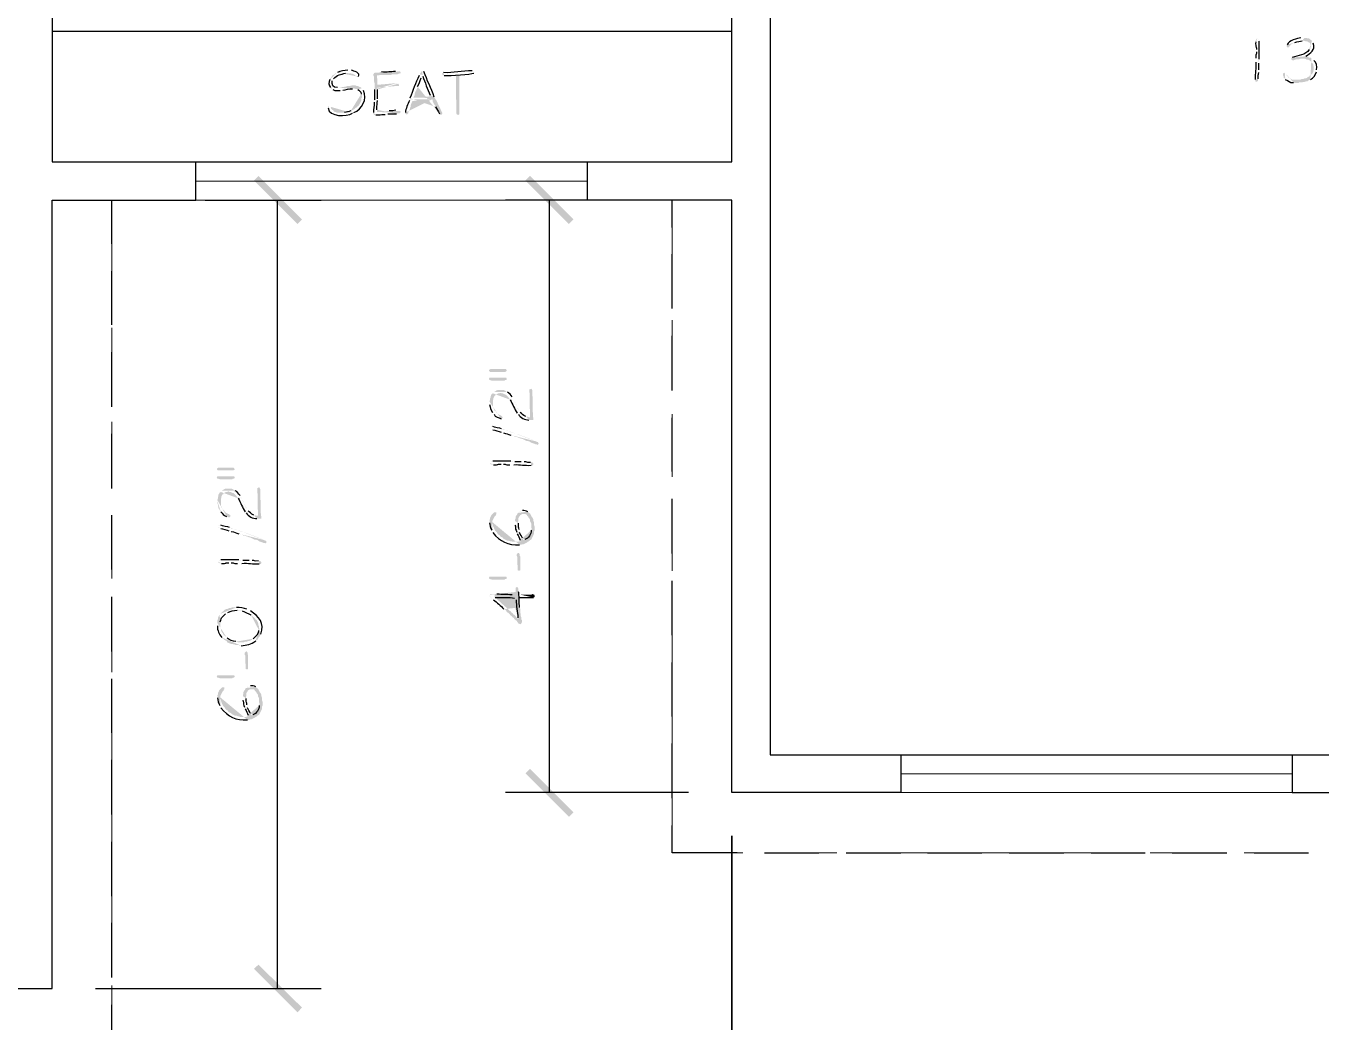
# Model space of a CAD drawing. Header units: inches. Extents: x -167 to 6071, y -6287 to -2731.
# Drawn here: x 494.5 to 613.6, y -6073.2 to -5981.6 of the extents above; entities that cross this region are included whole.
import ezdxf

# ---------------------------------------------------------------- set-up
doc = ezdxf.new("R2010")
doc.units = ezdxf.units.IN
doc.header["$LTSCALE"] = 96
doc.header["$MEASUREMENT"] = 0
doc.linetypes.add('Dash', pattern=[0.225, 0.15, -0.075])
doc.layers.add('Doors', color=5, linetype='Continuous', lineweight=9)
doc.layers.add('Furniture', color=7, linetype='Continuous', lineweight=5, true_color=0x994d00)
doc.layers.add('PDF_Geometry', color=7, linetype='Continuous', true_color=0x4a4a4a)
doc.layers.add('PDF_Solid Fills', color=7, linetype='Continuous')

msp = doc.modelspace()

# ---------------------------------------------------------------- hatches: boundary and pattern name
at = {"layer": 'PDF_Solid Fills', "transparency": 33554559}
h = msp.add_hatch(color=256, dxfattribs=at)
h.paths.add_polyline_path([(607.74, -5982.71), (607.64, -5982.76), (607.58, -5982.92), (607.58, -5983.03)], flags=0)
h.paths.add_polyline_path([(607.64, -5983.72), (607.64, -5983.94)], flags=0)
h.paths.add_polyline_path([(607.58, -5984.52), (607.58, -5984.9)], flags=0)
h.paths.add_polyline_path([(607.53, -5986.5), (607.53, -5986.66), (607.64, -5986.71), (607.74, -5986.66), (607.8, -5986.6), (607.8, -5986.44)], flags=0)
h.paths.add_polyline_path([(607.85, -5985.86), (607.85, -5985.59)], flags=0)
h.paths.add_polyline_path([(607.85, -5985), (607.85, -5984.74), (607.9, -5984.63)], flags=0)
h.paths.add_polyline_path([(607.9, -5982.98), (607.9, -5982.87), (607.85, -5982.76)], flags=0)
h = msp.add_hatch(color=256, dxfattribs=at)
h.paths.add_polyline_path([(611.9, -5982.66), (611.74, -5982.66)], flags=0)
h.paths.add_polyline_path([(610.46, -5983.3), (610.41, -5983.4), (610.46, -5983.51), (610.52, -5983.56), (610.57, -5983.56), (610.68, -5983.46), (610.73, -5983.4), (610.78, -5983.3), (610.89, -5983.24), (610.94, -5983.19), (611.05, -5983.14), (611.16, -5983.08)], flags=0)
h.paths.add_polyline_path([(611.85, -5982.92), (612.76, -5982.92), (612.65, -5982.87), (612.6, -5982.82), (612.54, -5982.76), (612.44, -5982.71), (612.33, -5982.71), (612.22, -5982.66), (612.06, -5982.66)], flags=0)
h = msp.add_hatch(color=256, dxfattribs=at)
h.paths.add_polyline_path([(612.76, -5982.92), (611.96, -5982.92), (612.01, -5982.92), (612.17, -5982.98), (612.28, -5982.98), (612.38, -5983.03), (612.44, -5983.08), (612.49, -5983.08), (612.6, -5983.19), (612.6, -5983.3), (612.65, -5983.4), (612.65, -5983.46), (612.6, -5983.56), (612.6, -5983.67), (612.49, -5983.72)], flags=0)
h.paths.add_polyline_path([(610.94, -5984.47), (610.84, -5984.52), (610.84, -5984.58), (610.89, -5984.68), (611, -5984.74), (611.05, -5984.74), (611.16, -5984.68), (611.32, -5984.63), (611.58, -5984.63), (611.69, -5984.58), (611.9, -5984.58), (612.7, -5984.52), (612.6, -5984.47), (612.49, -5984.47), (612.38, -5984.42), (612.28, -5984.36), (612.12, -5984.36), (612.17, -5984.36)], flags=0)
h.paths.add_polyline_path([(612.86, -5983.14), (612.81, -5983.03)], flags=0)
h = msp.add_hatch(color=256, dxfattribs=at)
h.paths.add_polyline_path([(612.7, -5984.52), (611.9, -5984.58), (612.12, -5984.58), (612.33, -5984.68), (612.44, -5984.68), (612.54, -5984.74), (612.65, -5984.84), (612.7, -5984.9), (612.81, -5985), (612.86, -5985.11), (612.86, -5985.22), (612.92, -5985.32), (612.92, -5985.59), (612.86, -5985.7), (612.86, -5985.8), (612.81, -5985.91), (612.76, -5985.96), (612.65, -5986.07), (612.54, -5986.12), (612.49, -5986.23), (612.44, -5986.23), (612.33, -5986.28), (612.28, -5986.34), (612.17, -5986.39), (612.06, -5986.39), (611.96, -5986.44), (611.8, -5986.44), (611.69, -5986.5), (611.32, -5986.5), (612.49, -5986.55), (612.6, -5986.5)], flags=0)
h.paths.add_polyline_path([(613.18, -5985.8), (613.18, -5985.59)], flags=0)
h.paths.add_polyline_path([(612.92, -5984.74), (612.86, -5984.68), (612.81, -5984.63)], flags=0)
h = msp.add_hatch(color=256, dxfattribs=at)
h.paths.add_polyline_path([(524.17, -5985.64), (524.12, -5985.64)], flags=0)
h.paths.add_polyline_path([(523.16, -5985.86), (523.1, -5985.86), (524.17, -5985.91), (524.33, -5985.91), (524.44, -5985.96), (524.54, -5985.96), (524.76, -5986.07), (524.86, -5986.18), (524.92, -5986.18), (524.92, -5986.23), (525.02, -5986.28), (525.08, -5986.23)], flags=0)
h.paths.add_polyline_path([(524.44, -5985.64), (524.28, -5985.64)], flags=0)
h = msp.add_hatch(color=256, dxfattribs=at)
h.paths.add_polyline_path([(528.81, -5985.7), (528.65, -5985.75), (528.49, -5985.75)], flags=0)
h.paths.add_polyline_path([(527.21, -5985.8), (527.1, -5985.8), (527, -5985.86), (526.62, -5985.86), (526.52, -5985.91), (526.46, -5986.02), (526.46, -5986.12), (526.52, -5986.23), (526.52, -5986.66), (526.57, -5986.82), (526.57, -5987.03), (526.84, -5986.98), (526.84, -5986.44), (526.78, -5986.34), (526.78, -5986.12), (526.94, -5986.12), (527.05, -5986.07), (528.06, -5986.07), (528.22, -5986.02), (528.65, -5986.02), (528.76, -5985.96), (528.81, -5985.96), (528.92, -5985.91), (528.97, -5985.91), (528.97, -5985.86), (528.92, -5985.75)], flags=0)
h = msp.add_hatch(color=256, dxfattribs=at)
h.paths.add_polyline_path([(530.94, -5985.7), (530.89, -5985.75), (530.89, -5985.8), (530.78, -5985.91), (530.73, -5986.02), (531, -5986.07), (531, -5986.18)], flags=0)
h.paths.add_polyline_path([(531.69, -5987.94), (531.74, -5988.04), (530.14, -5988.15), (532.12, -5988.2), (532.06, -5988.1)], flags=0)
h.paths.add_polyline_path([(531.1, -5985.75), (531.05, -5985.7)], flags=0)
h = msp.add_hatch(color=256, dxfattribs=at)
h.paths.add_polyline_path([(535.58, -5985.7), (535.53, -5985.7)], flags=0)
h.paths.add_polyline_path([(532.92, -5985.86), (532.81, -5985.91), (532.81, -5986.02), (532.86, -5986.12), (532.97, -5986.12)], flags=0)
h.paths.add_polyline_path([(535.69, -5985.91), (535.74, -5985.8), (535.69, -5985.75)], flags=0)
h = msp.add_hatch(color=256, dxfattribs=at)
h.paths.add_polyline_path([(523.1, -5985.86), (523, -5985.91), (522.89, -5986.02), (522.68, -5986.12), (522.57, -5986.34), (522.46, -5986.39), (522.46, -5986.5)], flags=0)
h.paths.add_polyline_path([(522.52, -5987.24), (522.57, -5987.35), (522.62, -5987.35), (522.73, -5987.4)], flags=0)
h.paths.add_polyline_path([(523.42, -5987.51), (523.53, -5987.51), (523.64, -5987.46)], flags=0)
h.paths.add_polyline_path([(524.54, -5987.35), (524.65, -5987.3), (525.4, -5987.3), (525.34, -5987.24), (523.16, -5987.24)], flags=0)
h.paths.add_polyline_path([(522.68, -5986.6), (522.73, -5986.5), (522.78, -5986.44)], flags=0)
h.paths.add_polyline_path([(523.9, -5985.91), (524.17, -5985.91)], flags=0)
h = msp.add_hatch(color=256, dxfattribs=at)
h.paths.add_polyline_path([(528.65, -5986.82), (526.84, -5986.98), (526.57, -5987.03), (526.57, -5987.4)], flags=0)
h.paths.add_polyline_path([(526.57, -5988.36), (526.57, -5988.47), (526.52, -5988.58)], flags=0)
h.paths.add_polyline_path([(526.46, -5989.54), (526.46, -5989.64), (526.52, -5989.7), (526.57, -5989.75), (526.68, -5989.75)], flags=0)
h.paths.add_polyline_path([(527.53, -5989.7), (527.64, -5989.7), (527.8, -5989.64)], flags=0)
h.paths.add_polyline_path([(528.6, -5989.64), (528.76, -5989.59), (528.86, -5989.59), (528.92, -5989.54), (526.78, -5989.48), (526.78, -5989.27)], flags=0)
h.paths.add_polyline_path([(526.84, -5988.42), (526.84, -5988.26)], flags=0)
h.paths.add_polyline_path([(526.84, -5987.4), (526.84, -5987.24), (528.65, -5987.08), (528.81, -5987.08), (528.81, -5986.98), (528.76, -5986.87)], flags=0)
h = msp.add_hatch(color=256, dxfattribs=at)
h.paths.add_polyline_path([(530.73, -5986.02), (530.68, -5986.12)], flags=0)
h.paths.add_polyline_path([(529.82, -5988.2), (529.77, -5988.31), (531.85, -5988.31), (531.9, -5988.36), (531.9, -5988.47), (532.06, -5988.79), (532.17, -5988.9), (532.17, -5989)], flags=0)
h.paths.add_polyline_path([(532.54, -5989.64), (532.65, -5989.75), (532.76, -5989.7), (532.81, -5989.59), (532.33, -5988.58), (532.22, -5988.36), (532.17, -5988.31), (532.12, -5988.2), (530.14, -5988.15), (530.2, -5988.04), (530.25, -5987.94), (530.25, -5987.83), (530.3, -5987.67), (530.36, -5987.56), (530.41, -5987.46), (530.46, -5987.35), (530.46, -5987.3), (530.52, -5987.24), (530.52, -5987.14)], flags=0)
h.paths.add_polyline_path([(530.84, -5986.34), (530.94, -5986.23), (531, -5986.07)], flags=0)
for points in [[(534.36, -5986.07), (534.04, -5986.07), (534.09, -5989.59), (534.14, -5989.7), (534.25, -5989.75), (534.36, -5989.7), (534.36, -5989.59)], [(524.65, -5987.03), (524.49, -5987.03), (524.33, -5987.08), (524.06, -5987.08), (523.96, -5987.14), (523.85, -5987.14), (523.74, -5987.19), (523.58, -5987.19), (523.48, -5987.24), (523.16, -5987.24), (525.34, -5987.24), (525.13, -5987.14), (525.02, -5987.08), (524.92, -5987.08), (524.81, -5987.03)]]:
    msp.add_hatch(color=256, dxfattribs=at).paths.add_polyline_path(points)
h = msp.add_hatch(color=256, dxfattribs=at)
h.paths.add_polyline_path([(610.25, -5985.86), (610.14, -5985.91), (610.09, -5985.91), (610.09, -5986.12), (610.14, -5986.23), (610.14, -5986.34), (610.25, -5986.39), (610.3, -5986.5)], flags=0)
h.paths.add_polyline_path([(611.05, -5986.76), (611.16, -5986.82), (611.48, -5986.82), (611.58, -5986.76), (611.85, -5986.76), (611.96, -5986.71), (612.06, -5986.71), (612.22, -5986.66), (612.33, -5986.66), (612.38, -5986.6), (612.49, -5986.55), (611.32, -5986.5), (610.94, -5986.5), (610.84, -5986.44), (610.73, -5986.39), (610.62, -5986.34), (610.57, -5986.23), (610.46, -5986.18), (610.41, -5986.07), (610.41, -5986.02), (610.3, -5985.91)], flags=0)
h = msp.add_hatch(color=256, dxfattribs=at)
h.paths.add_polyline_path([(525.4, -5987.3), (524.65, -5987.3), (524.81, -5987.35), (524.92, -5987.35), (525.02, -5987.4)], flags=0)
h.paths.add_polyline_path([(525.34, -5987.83), (525.4, -5987.94), (525.4, -5988.15), (525.34, -5988.26), (525.34, -5988.47), (525.18, -5988.79), (525.08, -5988.9), (525.02, -5988.95), (524.92, -5989.06), (524.81, -5989.11), (524.76, -5989.16), (524.7, -5989.22), (524.38, -5989.38)], flags=0)
h.paths.add_polyline_path([(523.8, -5989.54), (523.42, -5989.54), (524.65, -5989.54)], flags=0)
h.paths.add_polyline_path([(525.56, -5987.51), (525.45, -5987.4)], flags=0)
h = msp.add_hatch(color=256, dxfattribs=at)
h.paths.add_polyline_path([(522.41, -5988.95), (522.3, -5989), (522.3, -5989.11)], flags=0)
h.paths.add_polyline_path([(524.54, -5989.59), (524.65, -5989.54), (523.1, -5989.54), (523, -5989.48), (522.94, -5989.48), (522.84, -5989.43), (522.78, -5989.32), (522.68, -5989.27), (522.57, -5989.16), (522.57, -5989.06), (522.52, -5989)], flags=0)
h = msp.add_hatch(color=256, dxfattribs=at)
h.paths.add_polyline_path([(529.77, -5988.31), (529.77, -5988.42)], flags=0)
h.paths.add_polyline_path([(529.4, -5989.54), (529.4, -5989.64), (529.5, -5989.7), (529.56, -5989.7), (529.61, -5989.64), (529.66, -5989.59), (529.66, -5989.48), (529.77, -5989.38), (529.82, -5989.16), (529.82, -5989.11), (529.88, -5989), (529.88, -5988.84), (529.93, -5988.74), (529.98, -5988.63), (530.04, -5988.52), (530.04, -5988.47), (531.85, -5988.31)], flags=0)
h = msp.add_hatch(color=256, dxfattribs=at)
h.paths.add_polyline_path([(528.76, -5989.32), (528.54, -5989.32)], flags=0)
h.paths.add_polyline_path([(527.9, -5989.38), (527.74, -5989.38), (527.64, -5989.43), (527.16, -5989.43), (527, -5989.48), (526.78, -5989.48), (528.92, -5989.54), (528.97, -5989.48), (528.92, -5989.38)], flags=0)
at = {"layer": 'PDF_Solid Fills', "true_color": 0x4a4a4a, "transparency": 33554559}
for points in [[(537.08, -6013.27), (537.13, -6013.32), (537.18, -6013.38), (538.57, -6013.38), (538.68, -6013.32), (538.73, -6013.27), (538.68, -6013.16), (538.62, -6013.11), (537.24, -6013.11), (537.13, -6013.16)], [(537.08, -6014.02), (537.13, -6014.12), (537.18, -6014.12), (537.34, -6014.18), (538.52, -6014.18), (538.57, -6014.12), (538.68, -6014.12), (538.73, -6014.02), (538.68, -6013.91), (537.13, -6013.91)], [(540.81, -6015.08), (540.86, -6017.54), (540.86, -6017.8), (541.18, -6017.8), (541.18, -6017.59), (541.13, -6017.54), (541.08, -6015.14), (541.08, -6015.08), (541.02, -6014.98), (540.97, -6014.92), (540.86, -6014.98), (540.81, -6014.98)], [(512.06, -6022.34), (512.17, -6022.44), (513.56, -6022.44), (513.66, -6022.39), (513.72, -6022.34), (513.66, -6022.23), (513.61, -6022.18), (512.22, -6022.18), (512.12, -6022.23)], [(512.06, -6023.08), (512.12, -6023.19), (512.17, -6023.19), (512.33, -6023.24), (513.5, -6023.24), (513.56, -6023.19), (513.66, -6023.19), (513.72, -6023.08), (513.66, -6022.98), (512.12, -6022.98)], [(515.8, -6024.15), (515.85, -6026.6), (515.85, -6026.87), (516.17, -6026.87), (516.17, -6026.66), (516.12, -6026.6), (516.06, -6024.2), (516.06, -6024.15), (516.01, -6024.04), (515.96, -6023.99), (515.85, -6024.04), (515.8, -6024.04)], [(539.64, -6030.18), (539.64, -6030.28), (539.69, -6030.39), (539.69, -6031.08), (539.74, -6031.19), (539.74, -6031.62), (539.85, -6031.67), (539.96, -6031.62), (539.96, -6030.34), (539.9, -6030.28), (539.9, -6030.12), (539.85, -6030.02), (539.8, -6030.02), (539.69, -6030.07)], [(537.34, -6032.2), (538.68, -6032.2), (538.73, -6032.31), (538.68, -6032.42), (538.57, -6032.42), (538.52, -6032.47), (537.34, -6032.47), (537.18, -6032.42), (537.13, -6032.42), (537.08, -6032.31), (537.13, -6032.2)], [(514.62, -6039.24), (514.62, -6039.35), (514.68, -6039.46), (514.68, -6040.15), (514.73, -6040.26), (514.73, -6040.68), (514.84, -6040.74), (514.94, -6040.68), (514.94, -6039.4), (514.89, -6039.35), (514.89, -6039.19), (514.84, -6039.08), (514.78, -6039.08), (514.68, -6039.14)], [(512.33, -6041.27), (513.66, -6041.27), (513.72, -6041.38), (513.66, -6041.48), (513.56, -6041.48), (513.5, -6041.54), (512.33, -6041.54), (512.17, -6041.48), (512.12, -6041.48), (512.06, -6041.38), (512.12, -6041.27)]]:
    msp.add_hatch(color=251, dxfattribs=at).paths.add_polyline_path(points)
h = msp.add_hatch(color=251, dxfattribs=at)
h.paths.add_polyline_path([(537.13, -6016.2), (537.13, -6016.36)], flags=0)
h.paths.add_polyline_path([(537.4, -6017.11), (537.56, -6017.27)], flags=0)
h.paths.add_polyline_path([(538.2, -6017.7), (538.3, -6017.64), (538.36, -6017.54), (538.2, -6017.38), (538.14, -6017.38), (538.04, -6017.32), (537.98, -6017.27), (537.93, -6017.27), (537.88, -6017.22), (537.77, -6017.11), (537.72, -6017), (537.61, -6016.95), (537.56, -6016.84), (537.56, -6016.79), (537.45, -6016.58), (537.45, -6015.35), (537.34, -6015.4), (537.24, -6015.62), (537.24, -6015.72), (537.18, -6015.83), (537.18, -6015.94), (537.13, -6016.1)], flags=0)
h = msp.add_hatch(color=251, dxfattribs=at)
h.paths.add_polyline_path([(537.45, -6015.35), (537.45, -6016.2), (537.45, -6015.99), (537.5, -6015.88), (537.5, -6015.78), (537.61, -6015.56), (537.66, -6015.56), (537.72, -6015.46), (537.93, -6015.35), (538.04, -6015.35), (538.14, -6015.3), (538.25, -6015.35), (538.36, -6015.35), (538.57, -6015.46), (538.62, -6015.46), (538.89, -6015.72), (538.94, -6015.83), (539, -6015.83), (539.05, -6015.94)], flags=0)
h.paths.add_polyline_path([(539.69, -6017.16), (539.69, -6017.22), (539.8, -6017.27)], flags=0)
h.paths.add_polyline_path([(540.76, -6017.8), (540.86, -6017.8), (540.86, -6017.54), (540.76, -6017.54), (540.6, -6017.48), (540.49, -6017.48)], flags=0)
h.paths.add_polyline_path([(539.96, -6017.11), (539.85, -6016.9), (539.74, -6016.79), (539.74, -6016.68), (539.69, -6016.58), (539.64, -6016.47), (539.58, -6016.42), (539.53, -6016.26), (539.48, -6016.15), (539.37, -6015.99), (539.32, -6015.88), (539.26, -6015.78), (539.21, -6015.67)], flags=0)
h.paths.add_polyline_path([(538.78, -6015.24), (538.68, -6015.19), (538.62, -6015.14), (538.41, -6015.03), (537.93, -6015.03), (537.77, -6015.08), (537.72, -6015.14), (537.5, -6015.24)], flags=0)
h = msp.add_hatch(color=251, dxfattribs=at)
h.paths.add_polyline_path([(537.18, -6018.55), (537.24, -6018.6), (537.45, -6018.71)], flags=0)
h.paths.add_polyline_path([(538.2, -6018.92), (538.3, -6018.92), (538.41, -6018.98)], flags=0)
h.paths.add_polyline_path([(539.1, -6019.19), (539.21, -6019.19), (539.53, -6019.35), (539.64, -6019.35), (539.74, -6019.4), (539.9, -6019.46), (540.01, -6019.51), (540.12, -6019.51), (540.54, -6019.72), (540.65, -6019.72), (540.81, -6019.78), (540.97, -6019.88), (541.29, -6019.99), (541.4, -6020.04), (541.5, -6020.04), (541.5, -6020.1), (541.61, -6020.04), (541.66, -6019.94), (541.61, -6019.88), (541.61, -6019.83), (541.5, -6019.83), (541.45, -6019.78)], flags=0)
h.paths.add_polyline_path([(541.45, -6019.78, 0.021662), (539.48, -6019.03)], flags=0)
h.paths.add_polyline_path([(539.48, -6019.03), (539.37, -6018.98), (539.21, -6018.92), (539.1, -6018.92), (539, -6018.87), (538.89, -6018.82), (538.78, -6018.82), (538.57, -6018.71), (538.46, -6018.71), (538.25, -6018.6)], flags=0)
h.paths.add_polyline_path([(537.45, -6018.39), (537.34, -6018.39), (537.24, -6018.44)], flags=0)
h = msp.add_hatch(color=251, dxfattribs=at)
h.paths.add_polyline_path([(537.18, -6021.75), (537.24, -6021.86), (537.4, -6021.91), (537.5, -6021.91)], flags=0)
h.paths.add_polyline_path([(538.2, -6021.86), (538.41, -6021.86)], flags=0)
h.paths.add_polyline_path([(539, -6021.91), (539.37, -6021.91)], flags=0)
h.paths.add_polyline_path([(540.97, -6021.96), (541.13, -6021.96), (541.18, -6021.86), (541.13, -6021.75), (541.08, -6021.7), (540.92, -6021.7)], flags=0)
h.paths.add_polyline_path([(540.33, -6021.64), (540.06, -6021.64)], flags=0)
h.paths.add_polyline_path([(539.48, -6021.64), (539.21, -6021.64), (539.1, -6021.59)], flags=0)
h.paths.add_polyline_path([(537.45, -6021.59), (537.34, -6021.59), (537.24, -6021.64)], flags=0)
h = msp.add_hatch(color=251, dxfattribs=at)
h.paths.add_polyline_path([(512.12, -6025.27), (512.12, -6025.43), (512.17, -6025.59), (512.17, -6025.7), (512.22, -6025.8), (512.22, -6025.91), (512.28, -6025.96), (512.38, -6026.18), (512.44, -6026.23)], flags=0)
h.paths.add_polyline_path([(512.97, -6026.66), (513.18, -6026.76), (513.29, -6026.71), (513.34, -6026.6), (513.18, -6026.44), (513.13, -6026.44), (513.02, -6026.39), (512.97, -6026.34), (512.92, -6026.34), (512.86, -6026.28), (512.76, -6026.18), (512.7, -6026.07), (512.6, -6026.02), (512.54, -6025.91), (512.54, -6025.86), (512.44, -6025.64), (512.44, -6024.42), (512.33, -6024.47), (512.22, -6024.68), (512.22, -6024.79), (512.17, -6024.9), (512.17, -6025), (512.12, -6025.16)], flags=0)
h = msp.add_hatch(color=251, dxfattribs=at)
h.paths.add_polyline_path([(512.44, -6024.42), (512.44, -6025.27), (512.44, -6025.06), (512.49, -6024.95), (512.49, -6024.84), (512.54, -6024.74), (512.6, -6024.63), (512.65, -6024.63), (512.7, -6024.52), (512.92, -6024.42), (513.02, -6024.42), (513.13, -6024.36), (513.24, -6024.42), (513.34, -6024.42), (513.56, -6024.52), (513.61, -6024.52), (513.88, -6024.79), (513.93, -6024.9), (513.98, -6024.9), (514.04, -6025)], flags=0)
h.paths.add_polyline_path([(514.68, -6026.23), (514.68, -6026.28), (514.78, -6026.34)], flags=0)
h.paths.add_polyline_path([(515.74, -6026.87), (515.85, -6026.87), (515.85, -6026.6), (515.74, -6026.6), (515.58, -6026.55), (515.48, -6026.55)], flags=0)
h.paths.add_polyline_path([(514.94, -6026.18), (514.84, -6025.96), (514.73, -6025.86), (514.73, -6025.75), (514.62, -6025.54), (514.57, -6025.48), (514.52, -6025.32), (514.46, -6025.22), (514.36, -6025.06), (514.3, -6024.95), (514.25, -6024.84), (514.2, -6024.74)], flags=0)
h.paths.add_polyline_path([(513.77, -6024.31), (513.66, -6024.26), (513.61, -6024.2), (513.5, -6024.15), (513.4, -6024.1), (512.92, -6024.1), (512.76, -6024.15), (512.7, -6024.2), (512.6, -6024.26), (512.49, -6024.31)], flags=0)
h = msp.add_hatch(color=251, dxfattribs=at)
h.paths.add_polyline_path([(539.74, -6026.34), (539.74, -6027.19), (539.8, -6027.08), (539.8, -6026.82), (539.85, -6026.71), (539.9, -6026.66), (539.96, -6026.55), (540.17, -6026.44), (540.44, -6026.44), (540.54, -6026.5), (540.6, -6026.6), (540.7, -6026.71), (540.76, -6026.82), (540.81, -6026.87), (540.86, -6026.98), (540.86, -6027.08), (540.92, -6027.19), (540.97, -6027.3), (540.97, -6027.67), (541.02, -6027.78), (541.02, -6028.68), (541.08, -6028.58), (541.13, -6028.47), (541.18, -6028.36), (541.24, -6028.26), (541.24, -6028.04), (541.29, -6027.94), (541.29, -6027.62), (541.24, -6027.46), (541.24, -6027.24), (541.18, -6027.08), (541.18, -6026.98), (541.13, -6026.87), (541.08, -6026.76), (541.02, -6026.71), (540.97, -6026.6), (540.92, -6026.5), (540.86, -6026.39), (540.76, -6026.34), (540.65, -6026.23)], flags=0)
h.paths.add_polyline_path([(540.17, -6026.12), (540.06, -6026.18), (539.96, -6026.18), (539.85, -6026.23)], flags=0)
h = msp.add_hatch(color=251, dxfattribs=at)
h.paths.add_polyline_path([(537.13, -6027.19), (537.13, -6027.24)], flags=0)
h.paths.add_polyline_path([(537.34, -6027.94), (537.4, -6028.04), (537.4, -6027.08), (537.56, -6026.76), (537.61, -6026.66), (537.72, -6026.55), (537.72, -6026.5), (537.77, -6026.44), (537.77, -6026.28), (537.56, -6026.28), (537.29, -6026.55), (537.29, -6026.6), (537.18, -6026.82), (537.18, -6026.92), (537.13, -6027.03)], flags=0)
h = msp.add_hatch(color=251, dxfattribs=at)
h.paths.add_polyline_path([(537.4, -6028.04), (537.45, -6028.15)], flags=0)
h.paths.add_polyline_path([(539.9, -6029.27), (540.01, -6029.27), (540.01, -6028.95), (539.85, -6028.95), (539.74, -6029), (539.26, -6029), (539.16, -6028.95), (539.05, -6028.95), (538.94, -6028.9), (538.78, -6028.9), (538.46, -6028.74), (538.36, -6028.63), (538.14, -6028.52), (538.09, -6028.42), (537.98, -6028.36), (537.88, -6028.26), (537.82, -6028.15), (537.72, -6028.04), (537.66, -6027.99), (537.56, -6027.78), (537.5, -6027.62), (537.45, -6027.51), (537.45, -6027.4), (537.4, -6027.3), (537.4, -6027.19)], flags=0)
h = msp.add_hatch(color=251, dxfattribs=at)
h.paths.add_polyline_path([(539.48, -6027.24), (539.48, -6027.46)], flags=0)
h.paths.add_polyline_path([(539.64, -6028.1), (539.64, -6028.15), (539.69, -6028.26)], flags=0)
h.paths.add_polyline_path([(539.96, -6028.84), (540.01, -6028.95), (540.01, -6029.27), (540.17, -6029.22), (540.28, -6029.22), (540.6, -6029.06), (540.65, -6029), (540.76, -6028.95), (540.81, -6028.9), (540.86, -6028.84), (540.97, -6028.79), (541.02, -6028.68), (541.02, -6027.78), (540.97, -6027.94)], flags=0)
h.paths.add_polyline_path([(540.38, -6028.79), (540.28, -6028.84), (540.22, -6028.79), (540.17, -6028.68)], flags=0)
h.paths.add_polyline_path([(539.9, -6028.15), (539.9, -6028.04), (539.85, -6027.88)], flags=0)
h.paths.add_polyline_path([(539.8, -6027.3), (539.74, -6027.19), (539.74, -6026.34), (539.69, -6026.44), (539.64, -6026.55), (539.58, -6026.6), (539.53, -6026.71), (539.53, -6026.87), (539.48, -6026.98), (539.48, -6027.08)], flags=0)
h = msp.add_hatch(color=251, dxfattribs=at)
h.paths.add_polyline_path([(512.17, -6027.62), (512.22, -6027.67), (512.44, -6027.78)], flags=0)
h.paths.add_polyline_path([(513.18, -6027.99), (513.29, -6027.99), (513.4, -6028.04)], flags=0)
h.paths.add_polyline_path([(514.09, -6028.26), (514.2, -6028.26), (514.3, -6028.31), (514.41, -6028.36), (514.52, -6028.42), (514.62, -6028.42), (514.73, -6028.47), (514.89, -6028.52), (515, -6028.58), (515.1, -6028.58), (515.53, -6028.79), (515.64, -6028.79), (515.8, -6028.84), (515.96, -6028.95), (516.28, -6029.06), (516.38, -6029.11), (516.49, -6029.11), (516.49, -6029.16), (516.6, -6029.11), (516.65, -6029), (516.6, -6028.95), (516.6, -6028.9), (516.49, -6028.9), (516.44, -6028.84)], flags=0)
h.paths.add_polyline_path([(516.44, -6028.84, 0.021662), (514.46, -6028.1)], flags=0)
h.paths.add_polyline_path([(514.46, -6028.1), (514.36, -6028.04), (514.2, -6027.99), (514.09, -6027.99), (513.88, -6027.88), (513.77, -6027.88), (513.56, -6027.78), (513.45, -6027.78), (513.24, -6027.67)], flags=0)
h.paths.add_polyline_path([(512.44, -6027.46), (512.33, -6027.46), (512.22, -6027.51)], flags=0)
h = msp.add_hatch(color=251, dxfattribs=at)
h.paths.add_polyline_path([(512.17, -6030.82), (512.22, -6030.92), (512.38, -6030.98), (512.49, -6030.98)], flags=0)
h.paths.add_polyline_path([(513.18, -6030.92), (513.4, -6030.92)], flags=0)
h.paths.add_polyline_path([(513.98, -6030.98), (514.36, -6030.98)], flags=0)
h.paths.add_polyline_path([(515.96, -6031.03), (516.12, -6031.03), (516.17, -6030.92), (516.12, -6030.82), (516.06, -6030.76), (515.9, -6030.76)], flags=0)
h.paths.add_polyline_path([(515.32, -6030.71), (515.05, -6030.71)], flags=0)
h.paths.add_polyline_path([(514.46, -6030.71), (514.2, -6030.71), (514.09, -6030.66)], flags=0)
h.paths.add_polyline_path([(512.44, -6030.66), (512.33, -6030.66), (512.22, -6030.71)], flags=0)
h = msp.add_hatch(color=251, dxfattribs=at)
h.paths.add_polyline_path([(537.13, -6033.96), (537.18, -6034.07), (537.29, -6034.12), (537.29, -6034.18), (537.4, -6034.23), (537.5, -6034.34)], flags=0)
h.paths.add_polyline_path([(538.46, -6035.19), (538.57, -6035.24), (538.68, -6035.35), (538.73, -6035.46), (538.84, -6035.51), (539.1, -6035.78), (539.16, -6035.83), (539.26, -6035.94), (539.37, -6035.99), (539.42, -6036.1), (539.53, -6036.2), (539.64, -6036.26), (539.69, -6036.36), (539.74, -6036.42), (539.8, -6036.52), (539.85, -6036.52), (539.96, -6036.58), (540.06, -6036.52), (540.12, -6036.36), (540.12, -6036.2), (540.06, -6036.15), (540.06, -6035.94), (540.01, -6035.83), (540.01, -6035.62), (539.96, -6035.51), (539.96, -6035.14), (539.9, -6035.03)], flags=0)
h.paths.add_polyline_path([(539.8, -6033.59), (539.8, -6033.32), (539.8, -6036.1), (539.74, -6036.1), (539.69, -6035.99), (539.58, -6035.94), (539.53, -6035.83), (539.42, -6035.72), (539.32, -6035.67), (539.26, -6035.56), (539.16, -6035.51), (539.1, -6035.4), (539, -6035.35), (538.62, -6034.98), (538.52, -6034.92), (538.46, -6034.82), (538.36, -6034.76), (538.25, -6034.66), (538.2, -6034.6), (538.09, -6034.5), (537.98, -6034.44), (537.88, -6034.34), (537.82, -6034.28), (537.72, -6034.18), (537.61, -6034.12), (537.61, -6033.8), (537.18, -6033.8), (537.18, -6033.86)], flags=0)
h = msp.add_hatch(color=251, dxfattribs=at)
h.paths.add_polyline_path([(537.61, -6033.8), (537.61, -6034.12), (537.66, -6034.12)], flags=0)
h.paths.add_polyline_path([(539.42, -6034.18), (539.58, -6034.18), (539.58, -6034.34)], flags=0)
h.paths.add_polyline_path([(539.74, -6035.99), (539.8, -6036.1), (539.8, -6033.32), (539.74, -6033.22), (539.69, -6033.16), (539.64, -6033.16), (539.53, -6033.22), (539.53, -6033.86), (539.21, -6033.86)], flags=0)
h.paths.add_polyline_path([(537.82, -6033.8), (537.72, -6033.8)], flags=0)
h = msp.add_hatch(color=251, dxfattribs=at)
h.paths.add_polyline_path([(539.85, -6033.86), (539.85, -6034.12), (539.9, -6034.12)], flags=0)
h.paths.add_polyline_path([(541.18, -6034.12), (541.29, -6034.07), (541.29, -6033.96), (541.24, -6033.86), (541.08, -6033.8), (540.97, -6033.86), (539.96, -6033.86)], flags=0)
h = msp.add_hatch(color=251, dxfattribs=at)
h.paths.add_polyline_path([(512.06, -6036.58), (512.12, -6036.74)], flags=0)
h.paths.add_polyline_path([(512.54, -6037.8), (512.6, -6037.91), (512.65, -6037.91), (512.76, -6038.02), (512.97, -6038.12), (513.02, -6038.23), (513.24, -6038.34), (513.4, -6038.39), (513.5, -6038.39), (513.61, -6038.44), (513.72, -6038.44), (513.82, -6038.5), (514.09, -6038.5), (514.2, -6038.55), (514.3, -6038.55)], flags=0)
h.paths.add_polyline_path([(515.64, -6038.12), (515.74, -6038.02), (515.8, -6038.02), (515.9, -6037.8), (516.01, -6037.7), (515.96, -6036.9), (515.96, -6037.06), (515.9, -6037.16)], flags=0)
h.paths.add_polyline_path([(515.42, -6037.91), (515.32, -6037.96), (515.26, -6038.02), (515.05, -6038.12), (514.94, -6038.12), (514.84, -6038.18), (514.68, -6038.18), (514.57, -6038.23), (513.98, -6038.23), (513.82, -6038.18)], flags=0)
h.paths.add_polyline_path([(513.02, -6037.86), (512.81, -6037.64), (512.7, -6037.59), (512.65, -6037.48), (512.6, -6037.38), (512.54, -6037.32), (512.44, -6037.11), (512.44, -6037), (512.38, -6036.84), (512.38, -6036.63), (512.33, -6035.72), (512.28, -6035.78), (512.17, -6035.99), (512.17, -6036.1), (512.12, -6036.2), (512.12, -6036.47)], flags=0)
h = msp.add_hatch(color=251, dxfattribs=at)
h.paths.add_polyline_path([(512.33, -6035.72), (512.38, -6036.63), (512.38, -6036.36)], flags=0)
h.paths.add_polyline_path([(512.86, -6035.62), (513.08, -6035.51)], flags=0)
h.paths.add_polyline_path([(513.93, -6035.3), (514.04, -6035.35), (514.41, -6035.35)], flags=0)
h.paths.add_polyline_path([(515.21, -6035.72), (515.32, -6035.78), (515.37, -6035.88), (515.48, -6035.94), (515.58, -6036.04), (515.64, -6036.15), (515.74, -6036.2), (515.8, -6036.31), (515.85, -6036.42), (515.9, -6036.58), (515.9, -6036.68), (515.96, -6036.79), (515.96, -6036.9), (516.01, -6037.7), (516.12, -6037.48)], flags=0)
h.paths.add_polyline_path([(515.16, -6035.35), (514.84, -6035.19)], flags=0)
h.paths.add_polyline_path([(513.88, -6035.03), (513.5, -6035.03), (513.34, -6035.08), (513.24, -6035.08), (513.02, -6035.19), (512.92, -6035.19), (512.81, -6035.24), (512.76, -6035.3), (512.65, -6035.4), (512.54, -6035.46), (512.38, -6035.62)], flags=0)
h = msp.add_hatch(color=251, dxfattribs=at)
h.paths.add_polyline_path([(512.12, -6043.3), (512.12, -6043.35)], flags=0)
h.paths.add_polyline_path([(512.33, -6044.04), (512.38, -6044.15), (512.38, -6043.19), (512.54, -6042.87), (512.6, -6042.76), (512.7, -6042.66), (512.7, -6042.6), (512.76, -6042.55), (512.76, -6042.39), (512.54, -6042.39), (512.28, -6042.66), (512.28, -6042.71), (512.17, -6042.92), (512.17, -6043.03), (512.12, -6043.14)], flags=0)
h = msp.add_hatch(color=251, dxfattribs=at)
h.paths.add_polyline_path([(514.46, -6043.35), (514.46, -6043.56)], flags=0)
h.paths.add_polyline_path([(514.62, -6044.2), (514.62, -6044.26), (514.68, -6044.36)], flags=0)
h.paths.add_polyline_path([(514.94, -6044.95), (515, -6045.06), (515, -6045.38), (515.16, -6045.32), (515.26, -6045.32), (515.58, -6045.16), (515.64, -6045.11), (515.74, -6045.06), (515.8, -6045), (515.85, -6044.95), (515.96, -6044.9), (516.01, -6044.79), (516.01, -6043.88), (515.96, -6044.04)], flags=0)
h.paths.add_polyline_path([(515.37, -6044.9), (515.26, -6044.95), (515.21, -6044.9), (515.16, -6044.79)], flags=0)
h.paths.add_polyline_path([(514.89, -6044.26), (514.89, -6044.15), (514.84, -6043.99)], flags=0)
h.paths.add_polyline_path([(514.78, -6043.4), (514.73, -6043.3), (514.73, -6042.44), (514.62, -6042.66), (514.57, -6042.71), (514.52, -6042.82), (514.52, -6042.98), (514.46, -6043.08), (514.46, -6043.19)], flags=0)
h = msp.add_hatch(color=251, dxfattribs=at)
h.paths.add_polyline_path([(514.73, -6042.44), (514.73, -6043.3), (514.78, -6043.19), (514.78, -6042.92), (514.84, -6042.82), (514.89, -6042.76), (514.94, -6042.66), (515.16, -6042.55), (515.42, -6042.55), (515.53, -6042.6), (515.58, -6042.71), (515.69, -6042.82), (515.74, -6042.92), (515.8, -6042.98), (515.85, -6043.08), (515.85, -6043.19), (515.96, -6043.4), (515.96, -6043.78), (516.01, -6043.88), (516.01, -6044.79), (516.17, -6044.47), (516.22, -6044.36), (516.22, -6044.15), (516.28, -6044.04), (516.28, -6043.72), (516.22, -6043.56), (516.22, -6043.35), (516.17, -6043.19), (516.17, -6043.08), (516.06, -6042.87), (516.01, -6042.82), (515.85, -6042.5), (515.74, -6042.44), (515.64, -6042.34)], flags=0)
h.paths.add_polyline_path([(515.16, -6042.23), (515.05, -6042.28), (514.94, -6042.28), (514.84, -6042.34)], flags=0)
h = msp.add_hatch(color=251, dxfattribs=at)
h.paths.add_polyline_path([(512.38, -6044.15), (512.44, -6044.26)], flags=0)
h.paths.add_polyline_path([(514.89, -6045.38), (515, -6045.38), (515, -6045.06), (514.84, -6045.06), (514.73, -6045.11), (514.25, -6045.11), (514.14, -6045.06), (514.04, -6045.06), (513.93, -6045), (513.77, -6045), (513.45, -6044.84), (513.34, -6044.74), (513.13, -6044.63), (513.08, -6044.52), (512.97, -6044.47), (512.86, -6044.36), (512.81, -6044.26), (512.7, -6044.15), (512.65, -6044.1), (512.6, -6043.99), (512.54, -6043.88), (512.49, -6043.72), (512.44, -6043.62), (512.44, -6043.51), (512.38, -6043.4), (512.38, -6043.3)], flags=0)

# ---------------------------------------------------------------- linework, layer by layer
at = {"layer": 'Doors', "transparency": 33554687}
for points in [[(546.14, -5995.83), (510.14, -5995.83)], [(546.14, -5997.59), (510.14, -5997.59)], [(610.94, -6050.34), (574.94, -6050.34)], [(610.94, -6052.04), (574.94, -6052.04)]]:
    msp.add_lwpolyline(points, dxfattribs=at)
at = {"layer": 'Furniture', "linetype": 'Dash', "ltscale": 0.4, "transparency": 33554687}
for points in [[(428.92, -6057.59), (481.4, -6057.59), (481.4, -6075.56), (502.41, -6075.56), (502.41, -5997.59)], [(620.92, -6057.59), (553.93, -6057.59), (553.93, -5997.59)]]:
    msp.add_lwpolyline(points, dxfattribs=at)
at = {"layer": 'PDF_Geometry', "color": 7}
for points in [[(496.92, -5822.07), (496.92, -5994.07), (559.42, -5994.07), (559.42, -5900.84)], [(408.97, -5876.1), (423.42, -5876.1), (423.42, -5990.82), (426.94, -5990.82), (426.94, -5961.11), (486.94, -5961.11), (486.94, -6048.58), (426.94, -6048.58), (426.94, -6018.82), (423.42, -6018.82), (423.42, -6048.58), (404.92, -6048.58), (404.92, -6052.04), (486.94, -6052.04), (486.94, -6070.07), (496.92, -6070.07), (496.92, -5997.59), (510.14, -5997.59), (510.14, -5994.07)], [(562.94, -5902.28), (562.94, -6048.58), (644.92, -6048.58), (644.92, -6052.04), (704.92, -6052.04)], [(559.42, -5982.07), (496.92, -5982.07)], [(574.94, -6048.58), (574.94, -6052.04), (559.42, -6052.04), (559.42, -5997.59), (546.14, -5997.59), (546.14, -5994.07)], [(610.94, -6048.58), (610.94, -6052.04), (644.92, -6052.04)]]:
    msp.add_lwpolyline(points, dxfattribs=at)
at = {"layer": 'PDF_Geometry'}
for points in [[(502.41, -6001.59), (502.41, -5997.59)], [(511, -5997.59), (521.66, -5997.59)], [(517.66, -6070.07), (517.66, -5997.59)], [(548.81, -5997.59), (538.62, -5997.59)], [(542.62, -5997.59), (542.62, -6052.04)], [(553.93, -6000.1), (553.93, -5997.59)], [(553.93, -6007.56), (553.93, -6002.55)], [(502.41, -6009.06), (502.41, -6004.1)], [(553.93, -6015.08), (553.93, -6010.07)], [(502.41, -6016.58), (502.41, -6011.56)], [(553.93, -6022.55), (553.93, -6017.59)], [(502.41, -6024.1), (502.41, -6019.08)], [(553.93, -6030.07), (553.93, -6025.06)], [(502.41, -6031.56), (502.41, -6026.55)], [(553.93, -6037.59), (553.93, -6032.58)], [(502.41, -6039.08), (502.41, -6034.07)], [(553.93, -6045.06), (553.93, -6040.1)], [(502.41, -6046.55), (502.41, -6041.59)], [(553.93, -6052.58), (553.93, -6047.56)], [(502.41, -6054.07), (502.41, -6049.06)], [(555.42, -6052.04), (538.62, -6052.04)], [(559.9, -6057.59), (553.93, -6057.59), (553.93, -6055.08)], [(502.41, -6061.59), (502.41, -6056.58)], [(559.42, -6056.04), (559.42, -6140.58)], [(562.41, -6057.59), (567.42, -6057.59)], [(569.93, -6057.59), (574.94, -6057.59)], [(577.4, -6057.59), (582.41, -6057.59)], [(584.92, -6057.59), (589.93, -6057.59)], [(592.44, -6057.59), (597.4, -6057.59)], [(599.9, -6057.59), (604.92, -6057.59)], [(607.42, -6057.59), (612.44, -6057.59)], [(502.41, -6069.06), (502.41, -6064.04)], [(500.92, -6070.07), (521.66, -6070.07)], [(496.92, -6075.56), (502.41, -6075.56), (502.41, -6071.56)]]:
    msp.add_lwpolyline(points, dxfattribs=at)
msp.add_lwpolyline([(559.42, -6153.32), (559.42, -6056.04)], close=True, dxfattribs=at)
at = {"layer": 'PDF_Geometry', "color": 7}
for points in [[(607.58, -5983.03), (607.54, -5983.59), (607.66, -5983.33), (607.64, -5983.72)], [(607.9, -5984.63), (607.9, -5984.08), (607.9, -5983.53), (607.9, -5982.98)], [(611.74, -5982.66), (611.37, -5982.71), (610.64, -5982.9), (610.46, -5983.3)], [(611.16, -5983.08), (611.49, -5982.95), (611.6, -5983.01), (611.85, -5982.92)], [(612.17, -5984.36), (612.59, -5984.04), (613.11, -5983.8), (612.86, -5983.14)], [(607.64, -5983.94), (607.66, -5984.27), (607.55, -5984.01), (607.58, -5984.52)], [(612.49, -5983.72), (612.21, -5984.29), (611.44, -5984.27), (610.94, -5984.47)], [(524.12, -5985.64), (523.79, -5985.65), (523.46, -5985.72), (523.16, -5985.86)], [(525.08, -5986.23), (525.33, -5985.87), (524.65, -5985.72), (524.44, -5985.64)], [(535.53, -5985.7), (534.63, -5985.68), (533.8, -5985.91), (532.92, -5985.86)], [(607.58, -5984.9), (607.62, -5985.52), (607.5, -5985.87), (607.53, -5986.5)], [(607.85, -5985.59), (607.85, -5985.39), (607.85, -5985.2), (607.85, -5985)], [(613.18, -5985.59), (613.19, -5985.28), (613.19, -5984.93), (612.92, -5984.74)], [(522.46, -5986.5), (522.35, -5986.7), (522.34, -5987.07), (522.52, -5987.24)], [(523.16, -5987.24), (522.71, -5987.26), (522.65, -5986.97), (522.68, -5986.6)], [(522.78, -5986.44), (523.11, -5986.06), (523.47, -5986.02), (523.9, -5985.91)], [(528.49, -5985.75), (528.01, -5985.77), (527.75, -5985.83), (527.21, -5985.8)], [(530.68, -5986.12), (530.3, -5986.83), (530.12, -5987.49), (529.82, -5988.2)], [(530.52, -5987.14), (530.7, -5986.76), (530.75, -5986.76), (530.84, -5986.34)], [(531, -5986.18), (531.21, -5986.75), (531.43, -5987.37), (531.69, -5987.94)], [(532.06, -5988.1), (531.76, -5987.31), (531.39, -5986.55), (531.1, -5985.75)], [(532.97, -5986.12), (533.56, -5986.13), (535.44, -5986.03), (535.69, -5985.91)], [(607.8, -5986.44), (607.77, -5985.98), (607.83, -5986.14), (607.85, -5985.86)], [(610.3, -5986.5), (610.63, -5986.58), (610.65, -5986.82), (611.05, -5986.76)], [(612.6, -5986.5), (612.87, -5986.35), (613.07, -5986.09), (613.18, -5985.8)], [(522.73, -5987.4), (523.02, -5987.58), (523.08, -5987.49), (523.42, -5987.51)], [(523.64, -5987.46), (523.95, -5987.46), (524.23, -5987.3), (524.54, -5987.35)], [(524.65, -5989.54), (525.46, -5989.21), (525.9, -5988.33), (525.56, -5987.51)], [(525.02, -5987.4), (525.1, -5987.51), (525.38, -5987.55), (525.34, -5987.83)], [(526.57, -5987.4), (526.57, -5987.72), (526.57, -5988.04), (526.57, -5988.36)], [(526.84, -5988.26), (526.84, -5987.97), (526.84, -5987.69), (526.84, -5987.4)], [(522.3, -5989.11), (522.42, -5989.97), (523.97, -5989.91), (524.54, -5989.59)], [(526.52, -5988.58), (526.53, -5989), (526.5, -5989.14), (526.46, -5989.54)], [(526.78, -5989.27), (526.75, -5988.8), (526.83, -5988.76), (526.84, -5988.42)], [(529.77, -5988.42), (529.6, -5988.75), (529.45, -5989.18), (529.4, -5989.54)], [(532.17, -5989), (532.29, -5989.23), (532.43, -5989.41), (532.54, -5989.64)], [(524.38, -5989.38), (524.2, -5989.47), (523.99, -5989.46), (523.8, -5989.54)], [(526.68, -5989.75), (527.15, -5989.78), (527.03, -5989.67), (527.53, -5989.7)], [(527.8, -5989.64), (528.06, -5989.64), (528.33, -5989.64), (528.6, -5989.64)], [(528.54, -5989.32), (528.2, -5989.38), (528.34, -5989.39), (527.9, -5989.38)]]:
    msp.add_open_spline(points, degree=3, dxfattribs=at)
at = {"layer": 'PDF_Geometry'}
for points in [[(539.21, -6015.67), (539.09, -6015.52), (538.98, -6015.32), (538.78, -6015.24)], [(537.13, -6016.36), (537.24, -6016.75), (537.18, -6016.74), (537.4, -6017.11)], [(539.05, -6015.94), (539.27, -6016.33), (539.42, -6016.79), (539.69, -6017.16)], [(537.56, -6017.27), (537.66, -6017.57), (537.97, -6017.55), (538.2, -6017.7)], [(539.8, -6017.27), (539.94, -6017.59), (540.43, -6017.8), (540.76, -6017.8)], [(540.49, -6017.48), (540.16, -6017.35), (540.13, -6017.21), (539.96, -6017.11)], [(538.25, -6018.6), (538.11, -6018.54), (537.56, -6018.49), (537.45, -6018.39)], [(537.45, -6018.71), (537.62, -6018.69), (538.02, -6018.86), (538.2, -6018.92)], [(538.41, -6018.98), (538.72, -6019.04), (538.82, -6019.12), (539.1, -6019.19)], [(539.1, -6021.59), (538.55, -6021.59), (538, -6021.59), (537.45, -6021.59)], [(537.5, -6021.91), (538.07, -6021.95), (537.8, -6021.83), (538.2, -6021.86)], [(538.41, -6021.86), (538.75, -6021.83), (538.48, -6021.94), (539, -6021.91)], [(539.37, -6021.91), (539.99, -6021.88), (540.34, -6022), (540.97, -6021.96)], [(540.06, -6021.64), (539.87, -6021.64), (539.67, -6021.64), (539.48, -6021.64)], [(540.92, -6021.7), (540.46, -6021.72), (540.61, -6021.66), (540.33, -6021.64)], [(514.2, -6024.74), (514.07, -6024.58), (513.97, -6024.38), (513.77, -6024.31)], [(514.04, -6025), (514.26, -6025.4), (514.41, -6025.85), (514.68, -6026.23)], [(515.48, -6026.55), (515.14, -6026.42), (515.12, -6026.27), (514.94, -6026.18)], [(540.65, -6026.23), (540.53, -6026.14), (540.33, -6026.11), (540.17, -6026.12)], [(512.44, -6026.23), (512.63, -6026.42), (512.63, -6026.6), (512.97, -6026.66)], [(514.78, -6026.34), (514.93, -6026.65), (515.41, -6026.87), (515.74, -6026.87)], [(537.13, -6027.24), (537.16, -6027.48), (537.21, -6027.72), (537.34, -6027.94)], [(539.85, -6027.88), (539.83, -6027.6), (539.77, -6027.76), (539.8, -6027.3)], [(513.24, -6027.67), (513.1, -6027.61), (512.55, -6027.56), (512.44, -6027.46)], [(512.44, -6027.78), (512.61, -6027.76), (513.01, -6027.93), (513.18, -6027.99)], [(513.4, -6028.04), (513.7, -6028.1), (513.81, -6028.18), (514.09, -6028.26)], [(537.45, -6028.15), (538.1, -6028.99), (538.84, -6029.33), (539.9, -6029.27)], [(539.48, -6027.46), (539.62, -6027.83), (539.42, -6027.59), (539.64, -6028.1)], [(539.69, -6028.26), (539.82, -6028.48), (539.86, -6028.63), (539.96, -6028.84)], [(540.17, -6028.68), (540.08, -6028.5), (539.99, -6028.33), (539.9, -6028.15)], [(540.97, -6027.94), (540.99, -6028.3), (540.74, -6028.68), (540.38, -6028.79)], [(514.09, -6030.66), (513.54, -6030.66), (512.99, -6030.66), (512.44, -6030.66)], [(512.49, -6030.98), (513.05, -6031.01), (512.79, -6030.9), (513.18, -6030.92)], [(513.4, -6030.92), (513.73, -6030.9), (513.47, -6031.01), (513.98, -6030.98)], [(514.36, -6030.98), (514.98, -6030.94), (515.33, -6031.06), (515.96, -6031.03)], [(515.05, -6030.71), (514.85, -6030.71), (514.66, -6030.71), (514.46, -6030.71)], [(515.9, -6030.76), (515.44, -6030.79), (515.6, -6030.73), (515.32, -6030.71)], [(537.5, -6034.34), (537.85, -6034.58), (538.15, -6034.87), (538.46, -6035.19)], [(537.66, -6034.12), (538.12, -6034.15), (539.04, -6034.06), (539.42, -6034.18)], [(539.21, -6033.86), (538.66, -6033.86), (538.36, -6033.86), (537.82, -6033.8)], [(539.58, -6034.34), (539.59, -6034.9), (539.72, -6035.43), (539.74, -6035.99)], [(539.9, -6035.03), (539.86, -6034.66), (539.87, -6033.83), (539.8, -6033.59)], [(539.9, -6034.12), (540.33, -6034.12), (540.76, -6034.12), (541.18, -6034.12)], [(512.38, -6036.36), (512.55, -6035.84), (512.47, -6036.02), (512.86, -6035.62)], [(513.08, -6035.51), (513.37, -6035.33), (513.57, -6035.34), (513.93, -6035.3)], [(514.84, -6035.19), (514.55, -6035.14), (514.22, -6035), (513.88, -6035.03)], [(514.41, -6035.35), (514.69, -6035.48), (514.92, -6035.57), (515.21, -6035.72)], [(516.12, -6037.48), (516.48, -6036.49), (515.96, -6035.86), (515.16, -6035.35)], [(512.12, -6036.74), (512.11, -6037.16), (512.27, -6037.48), (512.54, -6037.8)], [(513.82, -6038.18), (513.54, -6038.15), (513.25, -6038.03), (513.02, -6037.86)], [(515.9, -6037.16), (515.91, -6037.47), (515.63, -6037.71), (515.42, -6037.91)], [(514.3, -6038.55), (514.8, -6038.49), (515.22, -6038.44), (515.64, -6038.12)], [(515.64, -6042.34), (515.51, -6042.25), (515.32, -6042.22), (515.16, -6042.23)], [(512.12, -6043.35), (512.15, -6043.58), (512.2, -6043.83), (512.33, -6044.04)], [(514.46, -6043.56), (514.61, -6043.94), (514.4, -6043.7), (514.62, -6044.2)], [(514.84, -6043.99), (514.82, -6043.71), (514.75, -6043.86), (514.78, -6043.4)], [(515.96, -6044.04), (515.98, -6044.41), (515.72, -6044.79), (515.37, -6044.9)], [(512.44, -6044.26), (513.09, -6045.1), (513.82, -6045.44), (514.89, -6045.38)], [(514.68, -6044.36), (514.8, -6044.58), (514.84, -6044.74), (514.94, -6044.95)], [(515.16, -6044.79), (515.07, -6044.61), (514.98, -6044.43), (514.89, -6044.26)]]:
    msp.add_open_spline(points, degree=3, dxfattribs=at)
at = {"layer": 'PDF_Solid Fills', "color": 251, "true_color": 0x4a4a4a, "transparency": 33554559}
for points in [[(519.9, -5999.35), (515.48, -5995.78), (515.9, -5995.35)], [(519.48, -5999.78), (519.9, -5999.35), (515.48, -5995.78)], [(544.86, -5999.35), (540.44, -5995.78), (540.86, -5995.35)], [(544.44, -5999.78), (544.86, -5999.35), (540.44, -5995.78)], [(540.86, -6049.86), (540.44, -6050.28), (544.86, -6053.86)], [(540.44, -6050.28), (544.86, -6053.86), (544.44, -6054.28)], [(515.9, -6067.88), (515.48, -6068.26), (519.9, -6071.83)], [(515.48, -6068.26), (519.9, -6071.83), (519.48, -6072.26)]]:
    msp.add_solid(points, dxfattribs=at)

doc.saveas('drawing.dxf')
